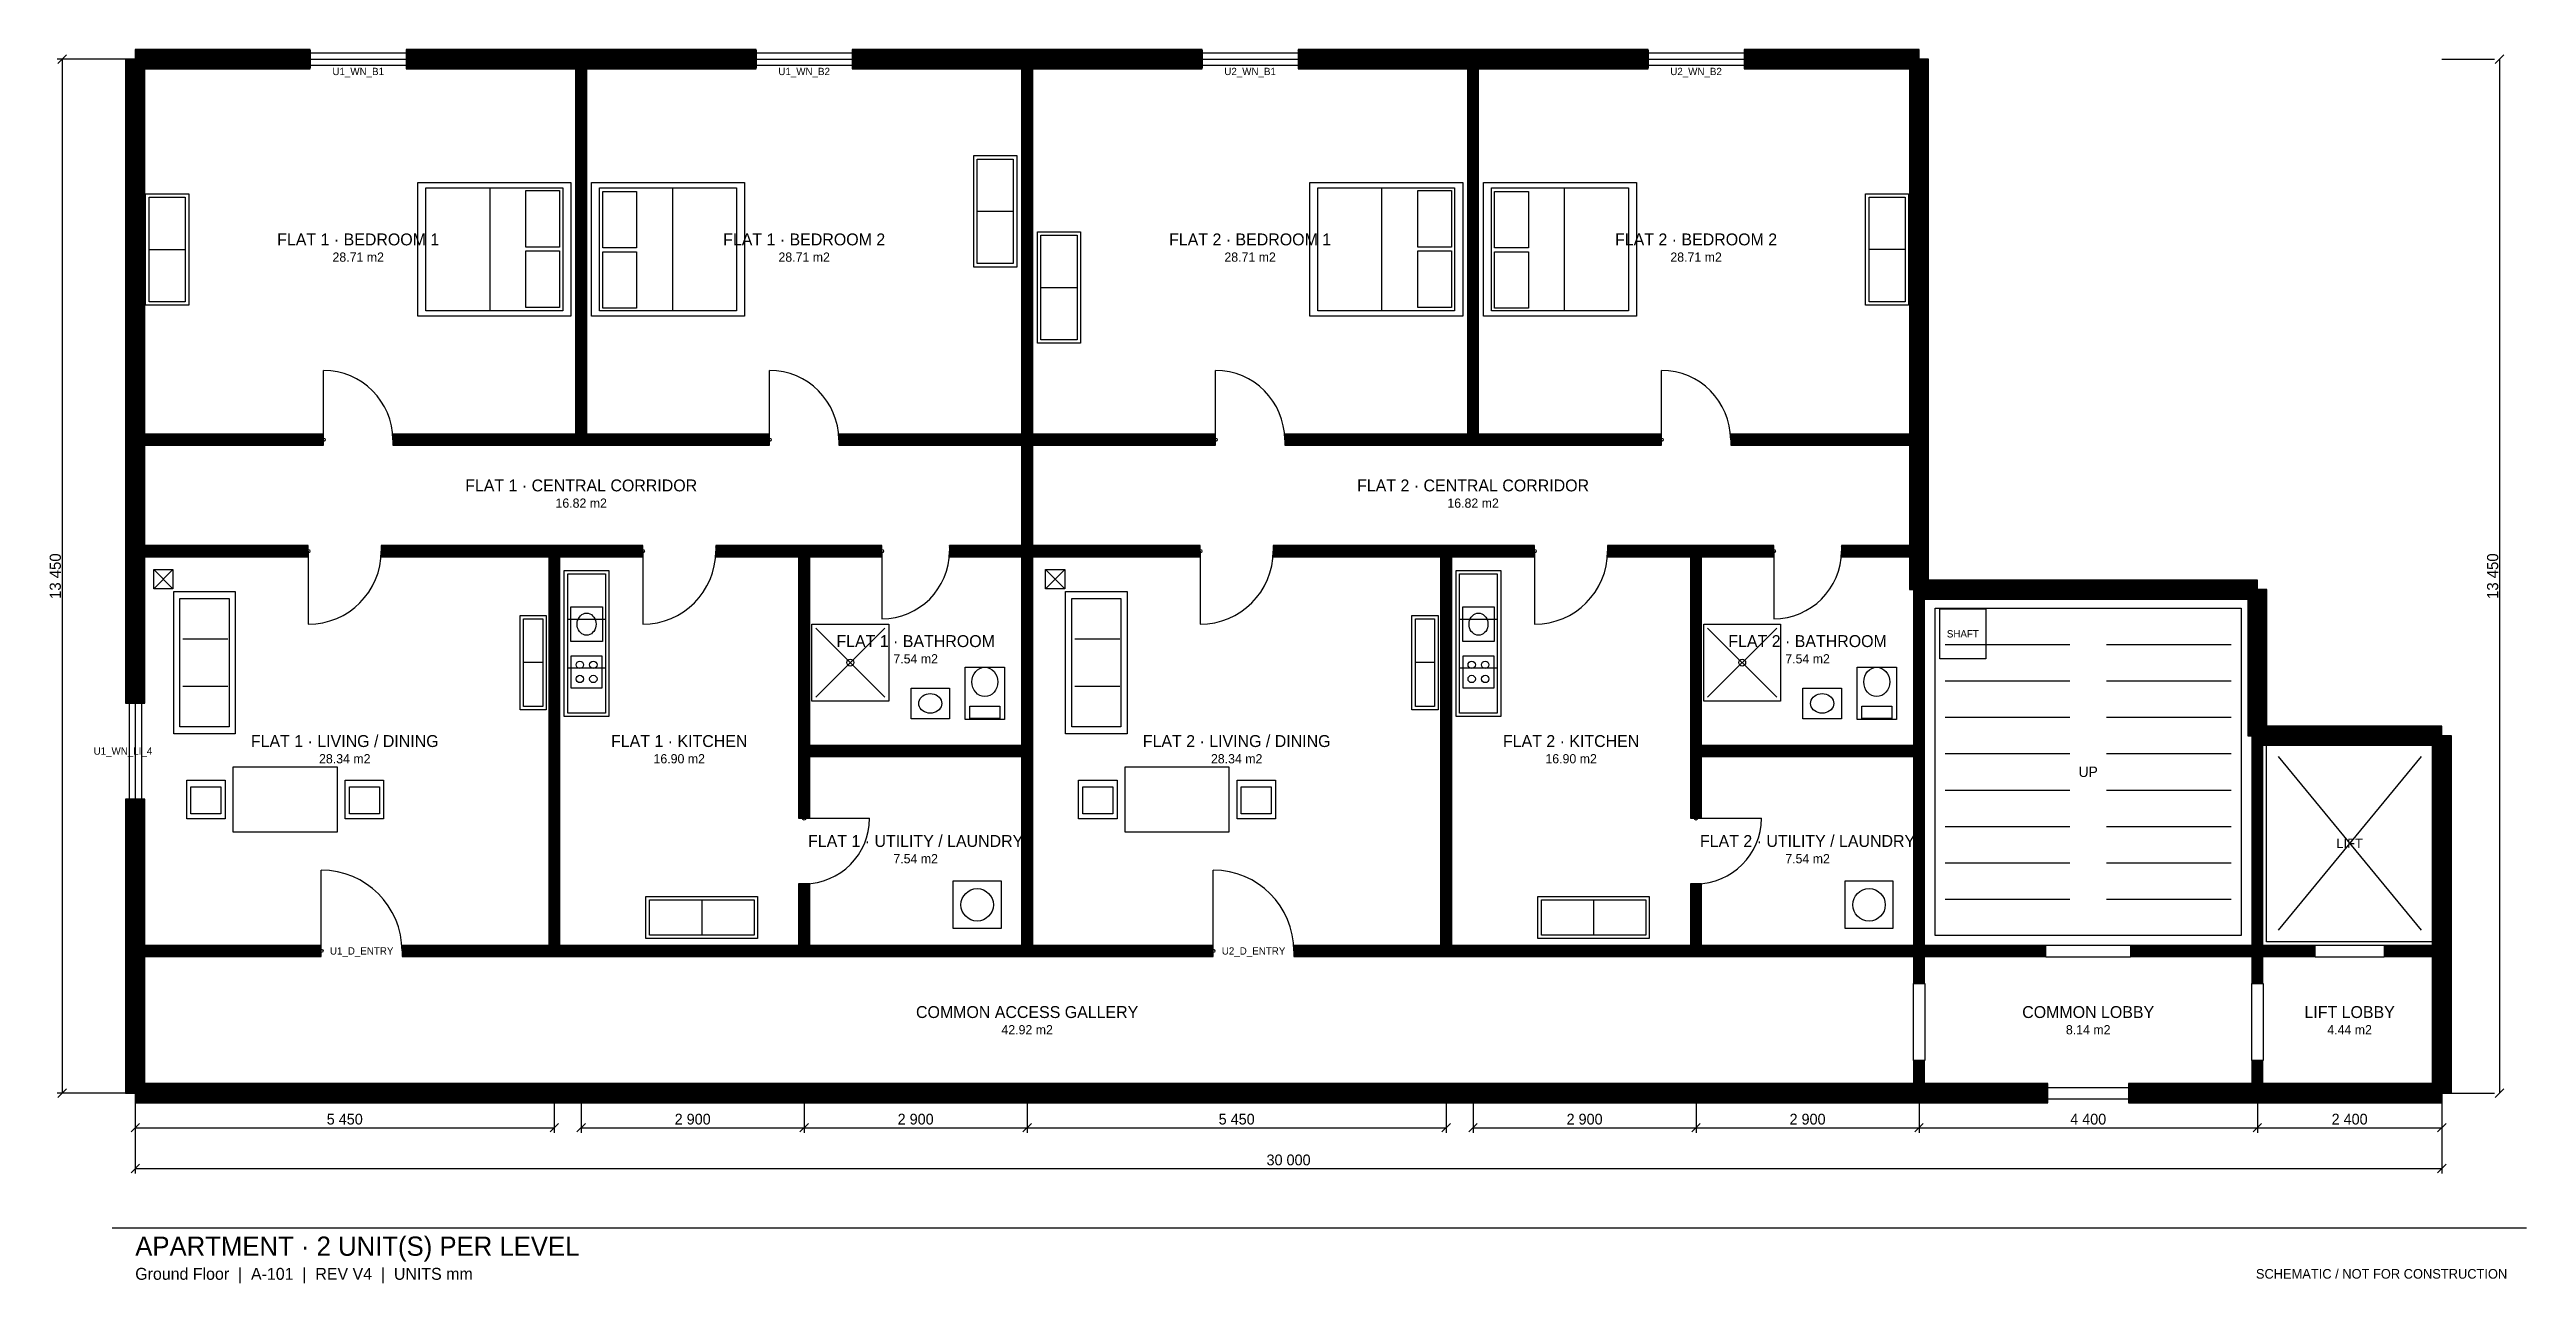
# Model space of a CAD drawing. Header units: millimetres. Extents: x -1115 to 31100, y -15925 to 125.
import ezdxf
from ezdxf.enums import TextEntityAlignment as Align

# ---------------------------------------------------------------- set-up
doc = ezdxf.new("R2010")
doc.units = ezdxf.units.MM
for name, color, linetype in [('A-CORE', 3, 'Continuous'), ('A-DIMS', 5, 'Continuous'), ('A-DOOR', 30, 'Continuous'), ('A-FURN', 4, 'Continuous'), ('A-SAN', 6, 'Continuous'), ('A-SHAFT', 6, 'Continuous'), ('A-SHEET', 8, 'Continuous'), ('A-STRUCT', 1, 'Continuous'), ('A-TEXT', 7, 'Continuous'), ('A-WALL-EXT', 7, 'Continuous'), ('A-WALL-HATCH', 9, 'Continuous'), ('A-WALL-INT', 8, 'Continuous'), ('A-WINDOW', 10, 'Continuous')]:
    doc.layers.add(name, color=color, linetype=linetype)

msp = doc.modelspace()

# ---------------------------------------------------------------- hatches: boundary and pattern name
at = {"layer": 'A-WALL-HATCH'}
h = msp.add_hatch(dxfattribs=at)
h.set_pattern_fill('ANSI31', scale=2)
h.paths.add_polyline_path([(-125, -4950), (125, -4950), (125, 0), (-125, 0)])
h = msp.add_hatch(dxfattribs=at)
h.set_pattern_fill('ANSI31', scale=2)
h.paths.add_polyline_path([(2275, -125), (2275, 125), (0, 125), (0, -125)])
h = msp.add_hatch(dxfattribs=at)
h.set_pattern_fill('ANSI31', scale=2)
h.paths.add_polyline_path([(5800, -125), (5800, 125), (3525, 125), (3525, -125)])
h = msp.add_hatch(dxfattribs=at)
h.set_pattern_fill('ANSI31', scale=3)
h.paths.add_polyline_path([(5728, -4950), (5872, -4950), (5872, 0), (5728, 0)])
h = msp.add_hatch(dxfattribs=at)
h.set_pattern_fill('ANSI31', scale=2)
h.paths.add_polyline_path([(8075, -125), (8075, 125), (5800, 125), (5800, -125)])
h = msp.add_hatch(dxfattribs=at)
h.set_pattern_fill('ANSI31', scale=2)
h.paths.add_polyline_path([(11600, -125), (11600, 125), (9325, 125), (9325, -125)])
h = msp.add_hatch(dxfattribs=at)
h.set_pattern_fill('ANSI31', scale=3)
h.paths.add_polyline_path([(11528, -4950), (11672, -4950), (11672, 0), (11528, 0)])
h = msp.add_hatch(dxfattribs=at)
h.set_pattern_fill('ANSI31', scale=2)
h.paths.add_polyline_path([(13875, -125), (13875, 125), (11600, 125), (11600, -125)])
h = msp.add_hatch(dxfattribs=at)
h.set_pattern_fill('ANSI31', scale=2)
h.paths.add_polyline_path([(17400, -125), (17400, 125), (15125, 125), (15125, -125)])
h = msp.add_hatch(dxfattribs=at)
h.set_pattern_fill('ANSI31', scale=3)
h.paths.add_polyline_path([(17328, -4950), (17472, -4950), (17472, 0), (17328, 0)])
h = msp.add_hatch(dxfattribs=at)
h.set_pattern_fill('ANSI31', scale=2)
h.paths.add_polyline_path([(19675, -125), (19675, 125), (17400, 125), (17400, -125)])
h = msp.add_hatch(dxfattribs=at)
h.set_pattern_fill('ANSI31', scale=2)
h.paths.add_polyline_path([(23200, -125), (23200, 125), (20925, 125), (20925, -125)])
h = msp.add_hatch(dxfattribs=at)
h.set_pattern_fill('ANSI31', scale=2)
h.paths.add_polyline_path([(23075, -4950), (23325, -4950), (23325, 0), (23075, 0)])
h = msp.add_hatch(dxfattribs=at)
h.set_pattern_fill('ANSI31', scale=2)
h.paths.add_polyline_path([(-125, -6400), (125, -6400), (125, -4950), (-125, -4950)])
h = msp.add_hatch(dxfattribs=at)
h.set_pattern_fill('ANSI31', scale=3)
h.paths.add_polyline_path([(2450, -5022), (2450, -4878), (0, -4878), (0, -5022)])
h = msp.add_hatch(dxfattribs=at)
h.set_pattern_fill('ANSI31', scale=3)
h.paths.add_polyline_path([(5800, -5022), (5800, -4878), (3350, -4878), (3350, -5022)])
h = msp.add_hatch(dxfattribs=at)
h.set_pattern_fill('ANSI31', scale=3)
h.paths.add_polyline_path([(8250, -5022), (8250, -4878), (5800, -4878), (5800, -5022)])
h = msp.add_hatch(dxfattribs=at)
h.set_pattern_fill('ANSI31', scale=3)
h.paths.add_polyline_path([(11600, -5022), (11600, -4878), (9150, -4878), (9150, -5022)])
h = msp.add_hatch(dxfattribs=at)
h.set_pattern_fill('ANSI31', scale=3)
h.paths.add_polyline_path([(11528, -6400), (11672, -6400), (11672, -4950), (11528, -4950)])
h = msp.add_hatch(dxfattribs=at)
h.set_pattern_fill('ANSI31', scale=3)
h.paths.add_polyline_path([(14050, -5022), (14050, -4878), (11600, -4878), (11600, -5022)])
h = msp.add_hatch(dxfattribs=at)
h.set_pattern_fill('ANSI31', scale=3)
h.paths.add_polyline_path([(17400, -5022), (17400, -4878), (14950, -4878), (14950, -5022)])
h = msp.add_hatch(dxfattribs=at)
h.set_pattern_fill('ANSI31', scale=3)
h.paths.add_polyline_path([(19850, -5022), (19850, -4878), (17400, -4878), (17400, -5022)])
h = msp.add_hatch(dxfattribs=at)
h.set_pattern_fill('ANSI31', scale=3)
h.paths.add_polyline_path([(23200, -5022), (23200, -4878), (20750, -4878), (20750, -5022)])
h = msp.add_hatch(dxfattribs=at)
h.set_pattern_fill('ANSI31', scale=2)
h.paths.add_polyline_path([(23075, -6400), (23325, -6400), (23325, -4950), (23075, -4950)])
h = msp.add_hatch(dxfattribs=at)
h.set_pattern_fill('ANSI31', scale=2)
h.paths.add_polyline_path([(-125, -8375), (125, -8375), (125, -6400), (-125, -6400)])
h = msp.add_hatch(dxfattribs=at)
h.set_pattern_fill('ANSI31', scale=3)
h.paths.add_polyline_path([(2250, -6472), (2250, -6328), (0, -6328), (0, -6472)])
h = msp.add_hatch(dxfattribs=at)
h.set_pattern_fill('ANSI31', scale=3)
h.paths.add_polyline_path([(5450, -6472), (5450, -6328), (3200, -6328), (3200, -6472)])
h = msp.add_hatch(dxfattribs=at)
h.set_pattern_fill('ANSI31', scale=3)
h.paths.add_polyline_path([(5378, -11600), (5522, -11600), (5522, -6400), (5378, -6400)])
h = msp.add_hatch(dxfattribs=at)
h.set_pattern_fill('ANSI31', scale=3)
h.paths.add_polyline_path([(6600, -6472), (6600, -6328), (5450, -6328), (5450, -6472)])
h = msp.add_hatch(dxfattribs=at)
h.set_pattern_fill('ANSI31', scale=3)
h.paths.add_polyline_path([(8700, -6472), (8700, -6328), (7550, -6328), (7550, -6472)])
h = msp.add_hatch(dxfattribs=at)
h.set_pattern_fill('ANSI31', scale=3)
h.paths.add_polyline_path([(8628, -9000), (8772, -9000), (8772, -6400), (8628, -6400)])
h = msp.add_hatch(dxfattribs=at)
h.set_pattern_fill('ANSI31', scale=3)
h.paths.add_polyline_path([(9710, -6472), (9710, -6328), (8700, -6328), (8700, -6472)])
h = msp.add_hatch(dxfattribs=at)
h.set_pattern_fill('ANSI31', scale=3)
h.paths.add_polyline_path([(11600, -6472), (11600, -6328), (10590, -6328), (10590, -6472)])
h = msp.add_hatch(dxfattribs=at)
h.set_pattern_fill('ANSI31', scale=3)
h.paths.add_polyline_path([(11528, -9000), (11672, -9000), (11672, -6400), (11528, -6400)])
h = msp.add_hatch(dxfattribs=at)
h.set_pattern_fill('ANSI31', scale=3)
h.paths.add_polyline_path([(13850, -6472), (13850, -6328), (11600, -6328), (11600, -6472)])
h = msp.add_hatch(dxfattribs=at)
h.set_pattern_fill('ANSI31', scale=3)
h.paths.add_polyline_path([(17050, -6472), (17050, -6328), (14800, -6328), (14800, -6472)])
h = msp.add_hatch(dxfattribs=at)
h.set_pattern_fill('ANSI31', scale=3)
h.paths.add_polyline_path([(16978, -11600), (17122, -11600), (17122, -6400), (16978, -6400)])
h = msp.add_hatch(dxfattribs=at)
h.set_pattern_fill('ANSI31', scale=3)
h.paths.add_polyline_path([(18200, -6472), (18200, -6328), (17050, -6328), (17050, -6472)])
h = msp.add_hatch(dxfattribs=at)
h.set_pattern_fill('ANSI31', scale=3)
h.paths.add_polyline_path([(20300, -6472), (20300, -6328), (19150, -6328), (19150, -6472)])
h = msp.add_hatch(dxfattribs=at)
h.set_pattern_fill('ANSI31', scale=3)
h.paths.add_polyline_path([(20228, -9000), (20372, -9000), (20372, -6400), (20228, -6400)])
h = msp.add_hatch(dxfattribs=at)
h.set_pattern_fill('ANSI31', scale=3)
h.paths.add_polyline_path([(21310, -6472), (21310, -6328), (20300, -6328), (20300, -6472)])
h = msp.add_hatch(dxfattribs=at)
h.set_pattern_fill('ANSI31', scale=3)
h.paths.add_polyline_path([(23200, -6472), (23200, -6328), (22190, -6328), (22190, -6472)])
h = msp.add_hatch(dxfattribs=at)
h.set_pattern_fill('ANSI31', scale=2)
h.paths.add_polyline_path([(23075, -6900), (23325, -6900), (23325, -6400), (23075, -6400)])
h = msp.add_hatch(dxfattribs=at)
h.set_pattern_fill('ANSI31', scale=3)
h.paths.add_polyline_path([(23128, -9000), (23272, -9000), (23272, -6900), (23128, -6900)])
h = msp.add_hatch(dxfattribs=at)
h.set_pattern_fill('ANSI31', scale=2)
h.paths.add_polyline_path([(27600, -7025), (27600, -6775), (23200, -6775), (23200, -7025)])
h = msp.add_hatch(dxfattribs=at)
h.set_pattern_fill('ANSI31', scale=2)
h.paths.add_polyline_path([(27475, -8800), (27725, -8800), (27725, -6900), (27475, -6900)])
h = msp.add_hatch(dxfattribs=at)
h.set_pattern_fill('ANSI31', scale=2)
h.paths.add_polyline_path([(30000, -8925), (30000, -8675), (27600, -8675), (27600, -8925)])
h = msp.add_hatch(dxfattribs=at)
h.set_pattern_fill('ANSI31', scale=3)
h.paths.add_polyline_path([(8628, -9875), (8772, -9875), (8772, -9000), (8628, -9000)])
h = msp.add_hatch(dxfattribs=at)
h.set_pattern_fill('ANSI31', scale=3)
h.paths.add_polyline_path([(11600, -9072), (11600, -8928), (8700, -8928), (8700, -9072)])
h = msp.add_hatch(dxfattribs=at)
h.set_pattern_fill('ANSI31', scale=3)
h.paths.add_polyline_path([(11528, -11600), (11672, -11600), (11672, -9000), (11528, -9000)])
h = msp.add_hatch(dxfattribs=at)
h.set_pattern_fill('ANSI31', scale=3)
h.paths.add_polyline_path([(20228, -9875), (20372, -9875), (20372, -9000), (20228, -9000)])
h = msp.add_hatch(dxfattribs=at)
h.set_pattern_fill('ANSI31', scale=3)
h.paths.add_polyline_path([(23200, -9072), (23200, -8928), (20300, -8928), (20300, -9072)])
h = msp.add_hatch(dxfattribs=at)
h.set_pattern_fill('ANSI31', scale=3)
h.paths.add_polyline_path([(23128, -11600), (23272, -11600), (23272, -9000), (23128, -9000)])
h = msp.add_hatch(dxfattribs=at)
h.set_pattern_fill('ANSI31', scale=3)
h.paths.add_polyline_path([(27528, -11600), (27672, -11600), (27672, -8800), (27528, -8800)])
h = msp.add_hatch(dxfattribs=at)
h.set_pattern_fill('ANSI31', scale=2)
h.paths.add_polyline_path([(29875, -11600), (30125, -11600), (30125, -8800), (29875, -8800)])
h = msp.add_hatch(dxfattribs=at)
h.set_pattern_fill('ANSI31', scale=2)
h.paths.add_polyline_path([(-125, -11600), (125, -11600), (125, -9625), (-125, -9625)])
h = msp.add_hatch(dxfattribs=at)
h.set_pattern_fill('ANSI31', scale=3)
h.paths.add_polyline_path([(8628, -11600), (8772, -11600), (8772, -10725), (8628, -10725)])
h = msp.add_hatch(dxfattribs=at)
h.set_pattern_fill('ANSI31', scale=3)
h.paths.add_polyline_path([(20228, -11600), (20372, -11600), (20372, -10725), (20228, -10725)])
h = msp.add_hatch(dxfattribs=at)
h.set_pattern_fill('ANSI31', scale=3)
h.paths.add_polyline_path([(2420, -11672), (2420, -11528), (0, -11528), (0, -11672)])
h = msp.add_hatch(dxfattribs=at)
h.set_pattern_fill('ANSI31', scale=3)
h.paths.add_polyline_path([(5450, -11672), (5450, -11528), (3470, -11528), (3470, -11672)])
h = msp.add_hatch(dxfattribs=at)
h.set_pattern_fill('ANSI31', scale=3)
h.paths.add_polyline_path([(8700, -11672), (8700, -11528), (5450, -11528), (5450, -11672)])
h = msp.add_hatch(dxfattribs=at)
h.set_pattern_fill('ANSI31', scale=3)
h.paths.add_polyline_path([(11600, -11672), (11600, -11528), (8700, -11528), (8700, -11672)])
h = msp.add_hatch(dxfattribs=at)
h.set_pattern_fill('ANSI31', scale=3)
h.paths.add_polyline_path([(14020, -11672), (14020, -11528), (11600, -11528), (11600, -11672)])
h = msp.add_hatch(dxfattribs=at)
h.set_pattern_fill('ANSI31', scale=3)
h.paths.add_polyline_path([(17050, -11672), (17050, -11528), (15070, -11528), (15070, -11672)])
h = msp.add_hatch(dxfattribs=at)
h.set_pattern_fill('ANSI31', scale=3)
h.paths.add_polyline_path([(20300, -11672), (20300, -11528), (17050, -11528), (17050, -11672)])
h = msp.add_hatch(dxfattribs=at)
h.set_pattern_fill('ANSI31', scale=3)
h.paths.add_polyline_path([(23200, -11672), (23200, -11528), (20300, -11528), (20300, -11672)])
h = msp.add_hatch(dxfattribs=at)
h.set_pattern_fill('ANSI31', scale=3)
h.paths.add_polyline_path([(24850, -11672), (24850, -11528), (23200, -11528), (23200, -11672)])
h = msp.add_hatch(dxfattribs=at)
h.set_pattern_fill('ANSI31', scale=3)
h.paths.add_polyline_path([(27600, -11672), (27600, -11528), (25950, -11528), (25950, -11672)])
h = msp.add_hatch(dxfattribs=at)
h.set_pattern_fill('ANSI31', scale=3)
h.paths.add_polyline_path([(28350, -11672), (28350, -11528), (27600, -11528), (27600, -11672)])
h = msp.add_hatch(dxfattribs=at)
h.set_pattern_fill('ANSI31', scale=3)
h.paths.add_polyline_path([(30000, -11672), (30000, -11528), (29250, -11528), (29250, -11672)])
h = msp.add_hatch(dxfattribs=at)
h.set_pattern_fill('ANSI31', scale=2)
h.paths.add_polyline_path([(-125, -13450), (125, -13450), (125, -11600), (-125, -11600)])
h = msp.add_hatch(dxfattribs=at)
h.set_pattern_fill('ANSI31', scale=3)
h.paths.add_polyline_path([(23128, -12025), (23272, -12025), (23272, -11600), (23128, -11600)])
h = msp.add_hatch(dxfattribs=at)
h.set_pattern_fill('ANSI31', scale=3)
h.paths.add_polyline_path([(27528, -12025), (27672, -12025), (27672, -11600), (27528, -11600)])
h = msp.add_hatch(dxfattribs=at)
h.set_pattern_fill('ANSI31', scale=2)
h.paths.add_polyline_path([(29875, -13450), (30125, -13450), (30125, -11600), (29875, -11600)])
h = msp.add_hatch(dxfattribs=at)
h.set_pattern_fill('ANSI31', scale=3)
h.paths.add_polyline_path([(23128, -13450), (23272, -13450), (23272, -13025), (23128, -13025)])
h = msp.add_hatch(dxfattribs=at)
h.set_pattern_fill('ANSI31', scale=3)
h.paths.add_polyline_path([(27528, -13450), (27672, -13450), (27672, -13025), (27528, -13025)])
h = msp.add_hatch(dxfattribs=at)
h.set_pattern_fill('ANSI31', scale=2)
h.paths.add_polyline_path([(23200, -13575), (23200, -13325), (0, -13325), (0, -13575)])
h = msp.add_hatch(dxfattribs=at)
h.set_pattern_fill('ANSI31', scale=2)
h.paths.add_polyline_path([(24875, -13575), (24875, -13325), (23200, -13325), (23200, -13575)])
h = msp.add_hatch(dxfattribs=at)
h.set_pattern_fill('ANSI31', scale=2)
h.paths.add_polyline_path([(27600, -13575), (27600, -13325), (25925, -13325), (25925, -13575)])
h = msp.add_hatch(dxfattribs=at)
h.set_pattern_fill('ANSI31', scale=2)
h.paths.add_polyline_path([(30000, -13575), (30000, -13325), (27600, -13325), (27600, -13575)])

# ---------------------------------------------------------------- linework, layer by layer
at = {"layer": 'A-CORE'}
for p, q in [((23540, -7613), (25161, -7613)), ((25639, -7613), (27260, -7613)), ((23540, -8087), (25161, -8087)), ((25639, -8087), (27260, -8087)), ((23540, -8560), (25161, -8560)), ((25639, -8560), (27260, -8560)), ((23540, -9033), (25161, -9033)), ((25639, -9033), (27260, -9033)), ((27870, -9070), (29730, -11330)), ((29730, -9070), (27870, -11330)), ((23540, -9507), (25161, -9507)), ((25639, -9507), (27260, -9507)), ((23540, -9980), (25161, -9980)), ((25639, -9980), (27260, -9980)), ((23540, -10453), (25161, -10453)), ((25639, -10453), (27260, -10453)), ((23540, -10927), (25161, -10927)), ((25639, -10927), (27260, -10927))]:
    msp.add_line(p, q, dxfattribs=at)
for points in [[(23410, -7140), (27390, -7140), (27390, -11400), (23410, -11400)], [(27720, -8920), (29880, -8920), (29880, -11480), (27720, -11480)]]:
    msp.add_lwpolyline(points, close=True, dxfattribs=at)
at = {"layer": 'A-DIMS'}
for p, q in [((0, 0), (-1015, 0)), ((-1005, -55), (-895, 55)), ((-950, 0), (-950, -13450)), ((30000, 0), (30685, 0)), ((30695, -55), (30805, 55)), ((30750, 0), (30750, -13450)), ((0, -13450), (-1015, -13450)), ((-1005, -13505), (-895, -13395)), ((0, -13450), (0, -13965)), ((0, -13450), (0, -14495)), ((5450, -13450), (5450, -13965)), ((5800, -13450), (5800, -13965)), ((8700, -13450), (8700, -13965)), ((8700, -13450), (8700, -13965)), ((11600, -13450), (11600, -13965)), ((11600, -13450), (11600, -13965)), ((17050, -13450), (17050, -13965)), ((17400, -13450), (17400, -13965)), ((20300, -13450), (20300, -13965)), ((20300, -13450), (20300, -13965)), ((23200, -13450), (23200, -13965)), ((23200, -13450), (23200, -13965)), ((27600, -13450), (27600, -13965)), ((27600, -13450), (27600, -13965)), ((30000, -13450), (30000, -13965)), ((30000, -13450), (30000, -14495)), ((30000, -13450), (30685, -13450)), ((30695, -13505), (30805, -13395)), ((-55, -13955), (55, -13845)), ((5395, -13955), (5505, -13845)), ((5745, -13955), (5855, -13845)), ((8645, -13955), (8755, -13845)), ((8645, -13955), (8755, -13845)), ((11545, -13955), (11655, -13845)), ((11545, -13955), (11655, -13845)), ((16995, -13955), (17105, -13845)), ((17345, -13955), (17455, -13845)), ((20245, -13955), (20355, -13845)), ((20245, -13955), (20355, -13845)), ((23145, -13955), (23255, -13845)), ((23145, -13955), (23255, -13845)), ((27545, -13955), (27655, -13845)), ((27545, -13955), (27655, -13845)), ((29945, -13955), (30055, -13845)), ((0, -13900), (5450, -13900)), ((5800, -13900), (8700, -13900)), ((8700, -13900), (11600, -13900)), ((11600, -13900), (17050, -13900)), ((17400, -13900), (20300, -13900)), ((20300, -13900), (23200, -13900)), ((23200, -13900), (27600, -13900)), ((27600, -13900), (30000, -13900)), ((-55, -14485), (55, -14375)), ((0, -14430), (30000, -14430)), ((29945, -14485), (30055, -14375))]:
    msp.add_line(p, q, dxfattribs=at)
at = {"layer": 'A-DOOR'}
for p, q in [((2450, -4950), (2450, -4050)), ((8250, -4950), (8250, -4050)), ((14050, -4950), (14050, -4050)), ((19850, -4950), (19850, -4050)), ((2250, -6400), (2250, -7350)), ((6600, -6400), (6600, -7350)), ((9710, -6400), (9710, -7280)), ((13850, -6400), (13850, -7350)), ((18200, -6400), (18200, -7350)), ((21310, -6400), (21310, -7280)), ((8700, -9875), (9550, -9875)), ((20300, -9875), (21150, -9875)), ((2420, -11600), (2420, -10550)), ((14020, -11600), (14020, -10550)), ((24850, -11525), (25950, -11525)), ((28350, -11525), (29250, -11525)), ((24850, -11675), (25950, -11675)), ((28350, -11675), (29250, -11675)), ((23125, -12025), (23125, -13025)), ((23275, -12025), (23275, -13025)), ((27525, -12025), (27525, -13025)), ((27675, -12025), (27675, -13025)), ((24875, -13375), (25925, -13375)), ((24875, -13525), (25925, -13525))]:
    msp.add_line(p, q, dxfattribs=at)
for centre in [(2450, -4950), (8250, -4950), (14050, -4950), (19850, -4950), (2250, -6400), (6600, -6400), (9710, -6400), (13850, -6400), (18200, -6400), (21310, -6400), (8700, -9875), (20300, -9875), (2420, -11600), (14020, -11600)]:
    msp.add_circle(centre, 22, dxfattribs=at)
for centre, radius, start, end in [((2450, -4950), 900, 0, 90), ((8250, -4950), 900, 0, 90), ((14050, -4950), 900, 0, 90), ((19850, -4950), 900, 0, 90), ((2250, -6400), 950, 270, 0), ((6600, -6400), 950, 270, 0), ((9710, -6400), 880, 270, 0), ((13850, -6400), 950, 270, 0), ((18200, -6400), 950, 270, 0), ((21310, -6400), 880, 270, 0), ((8700, -9875), 850, 270, 0), ((20300, -9875), 850, 270, 0), ((2420, -11600), 1050, 0, 90), ((14020, -11600), 1050, 0, 90)]:
    msp.add_arc(centre, radius, start, end, dxfattribs=at)
at = {"layer": 'A-FURN'}
for p, q in [((4610, -1685), (4610, -3265)), ((6990, -3265), (6990, -1685)), ((16210, -1685), (16210, -3265)), ((18590, -3265), (18590, -1685)), ((11425, -1980), (10945, -1980)), ((175, -2475), (655, -2475)), ((23025, -2475), (22545, -2475)), ((11775, -2970), (12255, -2970)), ((5620, -7283), (6120, -7283)), ((17220, -7283), (17720, -7283)), ((620, -7542), (1205, -7542)), ((12220, -7542), (12805, -7542)), ((5305, -7850), (5045, -7850)), ((5620, -7917), (6120, -7917)), ((16905, -7850), (16645, -7850)), ((17220, -7917), (17720, -7917)), ((620, -8158), (1205, -8158)), ((12220, -8158), (12805, -8158)), ((7368, -10930), (7368, -11400)), ((18968, -10930), (18968, -11400))]:
    msp.add_line(p, q, dxfattribs=at)
for points in [[(11465, -1255), (11465, -2705), (10905, -2705), (10905, -1255)], [(5665, -1605), (5665, -3345), (3675, -3345), (3675, -1605)], [(5935, -3345), (5935, -1605), (7925, -1605), (7925, -3345)], [(11420, -1300), (11420, -2660), (10950, -2660), (10950, -1300)], [(17265, -1605), (17265, -3345), (15275, -3345), (15275, -1605)], [(17535, -3345), (17535, -1605), (19525, -1605), (19525, -3345)], [(135, -3200), (135, -1750), (695, -1750), (695, -3200)], [(180, -3155), (180, -1795), (650, -1795), (650, -3155)], [(5560, -1675), (5560, -3275), (3780, -3275), (3780, -1675)], [(5520, -1710), (5520, -2445), (5080, -2445), (5080, -1710)], [(6040, -3275), (6040, -1675), (7820, -1675), (7820, -3275)], [(6080, -2455), (6080, -1720), (6520, -1720), (6520, -2455)], [(17160, -1675), (17160, -3275), (15380, -3275), (15380, -1675)], [(17120, -1710), (17120, -2445), (16680, -2445), (16680, -1710)], [(17640, -3275), (17640, -1675), (19420, -1675), (19420, -3275)], [(17680, -2455), (17680, -1720), (18120, -1720), (18120, -2455)], [(23065, -1750), (23065, -3200), (22505, -3200), (22505, -1750)], [(23020, -1795), (23020, -3155), (22550, -3155), (22550, -1795)], [(11735, -3695), (11735, -2245), (12295, -2245), (12295, -3695)], [(5520, -2495), (5520, -3230), (5080, -3230), (5080, -2495)], [(6080, -3240), (6080, -2505), (6520, -2505), (6520, -3240)], [(11780, -3650), (11780, -2290), (12250, -2290), (12250, -3650)], [(17120, -2495), (17120, -3230), (16680, -3230), (16680, -2495)], [(17680, -3240), (17680, -2505), (18120, -2505), (18120, -3240)], [(5580, -6650), (6160, -6650), (6160, -8550), (5580, -8550)], [(5625, -6695), (6115, -6695), (6115, -8505), (5625, -8505)], [(17180, -6650), (17760, -6650), (17760, -8550), (17180, -8550)], [(17225, -6695), (17715, -6695), (17715, -8505), (17225, -8505)], [(500, -8775), (500, -6925), (1300, -6925), (1300, -8775)], [(580, -8685), (580, -7015), (1220, -7015), (1220, -8685)], [(12100, -8775), (12100, -6925), (12900, -6925), (12900, -8775)], [(12180, -8685), (12180, -7015), (12820, -7015), (12820, -8685)], [(5345, -7235), (5345, -8465), (5005, -8465), (5005, -7235)], [(5300, -7280), (5300, -8420), (5050, -8420), (5050, -7280)], [(16945, -7235), (16945, -8465), (16605, -8465), (16605, -7235)], [(16900, -7280), (16900, -8420), (16650, -8420), (16650, -7280)], [(5670, -7760), (6070, -7760), (6070, -8180), (5670, -8180)], [(17270, -7760), (17670, -7760), (17670, -8180), (17270, -8180)], [(1275, -9205), (2625, -9205), (2625, -10055), (1275, -10055)], [(12875, -9205), (14225, -9205), (14225, -10055), (12875, -10055)], [(670, -9380), (1170, -9380), (1170, -9880), (670, -9880)], [(725, -9465), (1115, -9465), (1115, -9815), (725, -9815)], [(2730, -9380), (3230, -9380), (3230, -9880), (2730, -9880)], [(2785, -9465), (3175, -9465), (3175, -9815), (2785, -9815)], [(12270, -9380), (12770, -9380), (12770, -9880), (12270, -9880)], [(12325, -9465), (12715, -9465), (12715, -9815), (12325, -9815)], [(14330, -9380), (14830, -9380), (14830, -9880), (14330, -9880)], [(14385, -9465), (14775, -9465), (14775, -9815), (14385, -9815)], [(6642, -10890), (8092, -10890), (8092, -11440), (6642, -11440)], [(6688, -10935), (8048, -10935), (8048, -11395), (6688, -11395)], [(10640, -10690), (11260, -10690), (11260, -11310), (10640, -11310)], [(18242, -10890), (19692, -10890), (19692, -11440), (18242, -11440)], [(18288, -10935), (19648, -10935), (19648, -11395), (18288, -11395)], [(22240, -10690), (22860, -10690), (22860, -11310), (22240, -11310)]]:
    msp.add_lwpolyline(points, close=True, dxfattribs=at)
for centre, radius in [((5782, -7878), 48), ((5782, -8062), 48), ((5958, -7878), 48), ((5958, -8062), 48), ((17382, -7878), 48), ((17382, -8062), 48), ((17558, -7878), 48), ((17558, -8062), 48), ((10950, -11000), 211), ((22550, -11000), 211)]:
    msp.add_circle(centre, radius, dxfattribs=at)
at = {"layer": 'A-SAN'}
for p, q in [((8850, -7400), (9750, -8300)), ((9750, -7400), (8850, -8300)), ((20450, -7400), (21350, -8300)), ((21350, -7400), (20450, -8300))]:
    msp.add_line(p, q, dxfattribs=at)
for points in [[(5665, -7125), (6075, -7125), (6075, -7575), (5665, -7575)], [(5993, -7350), (5991, -7375), (5986, -7399), (5977, -7422), (5964, -7443), (5949, -7460), (5932, -7475), (5912, -7485), (5891, -7492), (5870, -7494), (5849, -7492), (5828, -7485), (5808, -7475), (5791, -7460), (5776, -7443), (5763, -7422), (5754, -7399), (5749, -7375), (5747, -7350), (5749, -7325), (5754, -7301), (5763, -7278), (5776, -7257), (5791, -7240), (5808, -7225), (5828, -7215), (5849, -7208), (5870, -7206), (5891, -7208), (5912, -7215), (5932, -7225), (5949, -7240), (5964, -7257), (5977, -7278), (5986, -7301), (5991, -7325)], [(8800, -7350), (9800, -7350), (9800, -8350), (8800, -8350)], [(17265, -7125), (17675, -7125), (17675, -7575), (17265, -7575)], [(17593, -7350), (17591, -7375), (17586, -7399), (17577, -7422), (17564, -7443), (17549, -7460), (17532, -7475), (17512, -7485), (17491, -7492), (17470, -7494), (17449, -7492), (17428, -7485), (17408, -7475), (17391, -7460), (17376, -7443), (17363, -7422), (17354, -7399), (17349, -7375), (17347, -7350), (17349, -7325), (17354, -7301), (17363, -7278), (17376, -7257), (17391, -7240), (17408, -7225), (17428, -7215), (17449, -7208), (17470, -7206), (17491, -7208), (17512, -7215), (17532, -7225), (17549, -7240), (17564, -7257), (17577, -7278), (17586, -7301), (17591, -7325)], [(20400, -7350), (21400, -7350), (21400, -8350), (20400, -8350)], [(11305, -8590), (10795, -8590), (10795, -7910), (11305, -7910)], [(10882, -8100), (10885, -8063), (10895, -8028), (10910, -7995), (10931, -7966), (10956, -7942), (10986, -7924), (11017, -7914), (11050, -7910), (11083, -7914), (11114, -7924), (11144, -7942), (11169, -7966), (11190, -7995), (11205, -8028), (11215, -8063), (11218, -8100), (11215, -8138), (11205, -8173), (11190, -8206), (11169, -8235), (11144, -8259), (11114, -8276), (11083, -8287), (11050, -8291), (11017, -8287), (10986, -8276), (10956, -8259), (10931, -8235), (10910, -8206), (10895, -8173), (10885, -8138)], [(22905, -8590), (22395, -8590), (22395, -7910), (22905, -7910)], [(22482, -8100), (22485, -8063), (22495, -8028), (22510, -7995), (22531, -7966), (22556, -7942), (22586, -7924), (22617, -7914), (22650, -7910), (22683, -7914), (22714, -7924), (22744, -7942), (22769, -7966), (22790, -7995), (22805, -8028), (22815, -8063), (22818, -8100), (22815, -8138), (22805, -8173), (22790, -8206), (22769, -8235), (22744, -8259), (22714, -8276), (22683, -8287), (22650, -8291), (22617, -8287), (22586, -8276), (22556, -8259), (22531, -8235), (22510, -8206), (22495, -8173), (22485, -8138)], [(10090, -8180), (10590, -8180), (10590, -8580), (10090, -8580)], [(10490, -8380), (10488, -8402), (10481, -8424), (10470, -8444), (10455, -8462), (10436, -8478), (10415, -8491), (10391, -8500), (10366, -8506), (10340, -8508), (10314, -8506), (10289, -8500), (10265, -8491), (10244, -8478), (10225, -8462), (10210, -8444), (10199, -8424), (10192, -8402), (10190, -8380), (10192, -8358), (10199, -8336), (10210, -8316), (10225, -8298), (10244, -8282), (10265, -8269), (10289, -8260), (10314, -8254), (10340, -8252), (10366, -8254), (10391, -8260), (10415, -8269), (10436, -8282), (10455, -8298), (10470, -8316), (10481, -8336), (10488, -8358)], [(21690, -8180), (22190, -8180), (22190, -8580), (21690, -8580)], [(22090, -8380), (22088, -8402), (22081, -8424), (22070, -8444), (22055, -8462), (22036, -8478), (22015, -8491), (21991, -8500), (21966, -8506), (21940, -8508), (21914, -8506), (21889, -8500), (21865, -8491), (21844, -8478), (21825, -8462), (21810, -8444), (21799, -8424), (21792, -8402), (21790, -8380), (21792, -8358), (21799, -8336), (21810, -8316), (21825, -8298), (21844, -8282), (21865, -8269), (21889, -8260), (21914, -8254), (21940, -8252), (21966, -8254), (21991, -8260), (22015, -8269), (22036, -8282), (22055, -8298), (22070, -8316), (22081, -8336), (22088, -8358)], [(11245, -8575), (10855, -8575), (10855, -8415), (11245, -8415)], [(22845, -8575), (22455, -8575), (22455, -8415), (22845, -8415)]]:
    msp.add_lwpolyline(points, close=True, dxfattribs=at)
for centre in [(9300, -7850), (20900, -7850)]:
    msp.add_circle(centre, 45, dxfattribs=at)
at = {"layer": 'A-SHAFT'}
msp.add_lwpolyline([(23470, -7150), (24070, -7150), (24070, -7800), (23470, -7800)], close=True, dxfattribs=at)
at = {"layer": 'A-SHEET'}
msp.add_line((-300, -15200), (31100, -15200), dxfattribs=at)
at = {"layer": 'A-STRUCT'}
for p, q in [((240, -6640), (490, -6890)), ((490, -6640), (240, -6890)), ((11840, -6640), (12090, -6890)), ((12090, -6640), (11840, -6890))]:
    msp.add_line(p, q, dxfattribs=at)
for points in [[(240, -6640), (490, -6640), (490, -6890), (240, -6890)], [(11840, -6640), (12090, -6640), (12090, -6890), (11840, -6890)]]:
    msp.add_lwpolyline(points, close=True, dxfattribs=at)
at = {"layer": 'A-WALL-EXT'}
for points in [[(-125, -4950), (125, -4950), (125, 0), (-125, 0)], [(2275, -125), (2275, 125), (0, 125), (0, -125)], [(5800, -125), (5800, 125), (3525, 125), (3525, -125)], [(8075, -125), (8075, 125), (5800, 125), (5800, -125)], [(11600, -125), (11600, 125), (9325, 125), (9325, -125)], [(13875, -125), (13875, 125), (11600, 125), (11600, -125)], [(17400, -125), (17400, 125), (15125, 125), (15125, -125)], [(19675, -125), (19675, 125), (17400, 125), (17400, -125)], [(23200, -125), (23200, 125), (20925, 125), (20925, -125)], [(23075, -4950), (23325, -4950), (23325, 0), (23075, 0)], [(-125, -6400), (125, -6400), (125, -4950), (-125, -4950)], [(23075, -6400), (23325, -6400), (23325, -4950), (23075, -4950)], [(-125, -8375), (125, -8375), (125, -6400), (-125, -6400)], [(23075, -6900), (23325, -6900), (23325, -6400), (23075, -6400)], [(27600, -7025), (27600, -6775), (23200, -6775), (23200, -7025)], [(27475, -8800), (27725, -8800), (27725, -6900), (27475, -6900)], [(30000, -8925), (30000, -8675), (27600, -8675), (27600, -8925)], [(29875, -11600), (30125, -11600), (30125, -8800), (29875, -8800)], [(-125, -11600), (125, -11600), (125, -9625), (-125, -9625)], [(-125, -13450), (125, -13450), (125, -11600), (-125, -11600)], [(29875, -13450), (30125, -13450), (30125, -11600), (29875, -11600)], [(23200, -13575), (23200, -13325), (0, -13325), (0, -13575)], [(24875, -13575), (24875, -13325), (23200, -13325), (23200, -13575)], [(27600, -13575), (27600, -13325), (25925, -13325), (25925, -13575)], [(30000, -13575), (30000, -13325), (27600, -13325), (27600, -13575)]]:
    msp.add_lwpolyline(points, close=True, dxfattribs=at)
at = {"layer": 'A-WALL-INT'}
for points in [[(5728, -4950), (5872, -4950), (5872, 0), (5728, 0)], [(11528, -4950), (11672, -4950), (11672, 0), (11528, 0)], [(17328, -4950), (17472, -4950), (17472, 0), (17328, 0)], [(2450, -5022), (2450, -4878), (0, -4878), (0, -5022)], [(5800, -5022), (5800, -4878), (3350, -4878), (3350, -5022)], [(8250, -5022), (8250, -4878), (5800, -4878), (5800, -5022)], [(11600, -5022), (11600, -4878), (9150, -4878), (9150, -5022)], [(11528, -6400), (11672, -6400), (11672, -4950), (11528, -4950)], [(14050, -5022), (14050, -4878), (11600, -4878), (11600, -5022)], [(17400, -5022), (17400, -4878), (14950, -4878), (14950, -5022)], [(19850, -5022), (19850, -4878), (17400, -4878), (17400, -5022)], [(23200, -5022), (23200, -4878), (20750, -4878), (20750, -5022)], [(2250, -6472), (2250, -6328), (0, -6328), (0, -6472)], [(5450, -6472), (5450, -6328), (3200, -6328), (3200, -6472)], [(5378, -11600), (5522, -11600), (5522, -6400), (5378, -6400)], [(6600, -6472), (6600, -6328), (5450, -6328), (5450, -6472)], [(8700, -6472), (8700, -6328), (7550, -6328), (7550, -6472)], [(8628, -9000), (8772, -9000), (8772, -6400), (8628, -6400)], [(9710, -6472), (9710, -6328), (8700, -6328), (8700, -6472)], [(11600, -6472), (11600, -6328), (10590, -6328), (10590, -6472)], [(11528, -9000), (11672, -9000), (11672, -6400), (11528, -6400)], [(13850, -6472), (13850, -6328), (11600, -6328), (11600, -6472)], [(17050, -6472), (17050, -6328), (14800, -6328), (14800, -6472)], [(16978, -11600), (17122, -11600), (17122, -6400), (16978, -6400)], [(18200, -6472), (18200, -6328), (17050, -6328), (17050, -6472)], [(20300, -6472), (20300, -6328), (19150, -6328), (19150, -6472)], [(20228, -9000), (20372, -9000), (20372, -6400), (20228, -6400)], [(21310, -6472), (21310, -6328), (20300, -6328), (20300, -6472)], [(23200, -6472), (23200, -6328), (22190, -6328), (22190, -6472)], [(23128, -9000), (23272, -9000), (23272, -6900), (23128, -6900)], [(8628, -9875), (8772, -9875), (8772, -9000), (8628, -9000)], [(11600, -9072), (11600, -8928), (8700, -8928), (8700, -9072)], [(11528, -11600), (11672, -11600), (11672, -9000), (11528, -9000)], [(20228, -9875), (20372, -9875), (20372, -9000), (20228, -9000)], [(23200, -9072), (23200, -8928), (20300, -8928), (20300, -9072)], [(23128, -11600), (23272, -11600), (23272, -9000), (23128, -9000)], [(27528, -11600), (27672, -11600), (27672, -8800), (27528, -8800)], [(8628, -11600), (8772, -11600), (8772, -10725), (8628, -10725)], [(20228, -11600), (20372, -11600), (20372, -10725), (20228, -10725)], [(2420, -11672), (2420, -11528), (0, -11528), (0, -11672)], [(5450, -11672), (5450, -11528), (3470, -11528), (3470, -11672)], [(8700, -11672), (8700, -11528), (5450, -11528), (5450, -11672)], [(11600, -11672), (11600, -11528), (8700, -11528), (8700, -11672)], [(14020, -11672), (14020, -11528), (11600, -11528), (11600, -11672)], [(17050, -11672), (17050, -11528), (15070, -11528), (15070, -11672)], [(20300, -11672), (20300, -11528), (17050, -11528), (17050, -11672)], [(23200, -11672), (23200, -11528), (20300, -11528), (20300, -11672)], [(24850, -11672), (24850, -11528), (23200, -11528), (23200, -11672)], [(27600, -11672), (27600, -11528), (25950, -11528), (25950, -11672)], [(28350, -11672), (28350, -11528), (27600, -11528), (27600, -11672)], [(30000, -11672), (30000, -11528), (29250, -11528), (29250, -11672)], [(23128, -12025), (23272, -12025), (23272, -11600), (23128, -11600)], [(27528, -12025), (27672, -12025), (27672, -11600), (27528, -11600)], [(23128, -13450), (23272, -13450), (23272, -13025), (23128, -13025)], [(27528, -13450), (27672, -13450), (27672, -13025), (27528, -13025)]]:
    msp.add_lwpolyline(points, close=True, dxfattribs=at)
at = {"layer": 'A-WINDOW'}
for p, q in [((2275, 115), (2275, -115)), ((2275, 80), (3525, 80)), ((2275, 0), (3525, 0)), ((3525, 115), (3525, -115)), ((8075, 115), (8075, -115)), ((8075, 80), (9325, 80)), ((8075, 0), (9325, 0)), ((9325, 115), (9325, -115)), ((13875, 115), (13875, -115)), ((13875, 80), (15125, 80)), ((13875, 0), (15125, 0)), ((15125, 115), (15125, -115)), ((19675, 115), (19675, -115)), ((19675, 80), (20925, 80)), ((19675, 0), (20925, 0)), ((20925, 115), (20925, -115)), ((2275, -80), (3525, -80)), ((8075, -80), (9325, -80)), ((13875, -80), (15125, -80)), ((19675, -80), (20925, -80)), ((115, -8375), (-115, -8375)), ((-80, -8375), (-80, -9625)), ((0, -8375), (0, -9625)), ((80, -8375), (80, -9625)), ((115, -9625), (-115, -9625))]:
    msp.add_line(p, q, dxfattribs=at)

# ---------------------------------------------------------------- texts
at = {"layer": 'A-CORE'}
for s, height, p in [('UP', 135, (25400, -9270)), ('LIFT', 125, (28800, -10200))]:
    msp.add_text(s, height=height, dxfattribs=at).set_placement(p, align=Align.MIDDLE_CENTER)
at = {"layer": 'A-DIMS'}
for p in [(-1040, -6725), (30660, -6725)]:
    msp.add_text('13 450', height=145, rotation=90, dxfattribs=at).set_placement(p, align=Align.MIDDLE_CENTER)
for s, p in [('5 450', (2725, -13788)), ('2 900', (7250, -13788)), ('2 900', (10150, -13788)), ('5 450', (14325, -13788)), ('2 900', (18850, -13788)), ('2 900', (21750, -13788)), ('4 400', (25400, -13788)), ('2 400', (28800, -13788)), ('30 000', (15000, -14318))]:
    msp.add_text(s, height=140, dxfattribs=at).set_placement(p, align=Align.MIDDLE_CENTER)
at = {"layer": 'A-DOOR'}
for s, p in [('U1_D_ENTRY', (2945, -11600)), ('U2_D_ENTRY', (14545, -11600))]:
    msp.add_text(s, height=95, dxfattribs=at).set_placement(p, align=Align.MIDDLE_CENTER)
at = {"layer": 'A-SHAFT'}
msp.add_text('SHAFT', height=95, dxfattribs=at).set_placement((23770, -7475), align=Align.MIDDLE_CENTER)
at = {"layer": 'A-TEXT'}
for s, height, p in [('FLAT 1 · BEDROOM 1', 155, (2900, -2345)), ('28.71 m2', 120, (2900, -2575)), ('FLAT 1 · BEDROOM 2', 155, (8700, -2345)), ('28.71 m2', 120, (8700, -2575)), ('FLAT 2 · BEDROOM 1', 155, (14500, -2345)), ('28.71 m2', 120, (14500, -2575)), ('FLAT 2 · BEDROOM 2', 155, (20300, -2345)), ('28.71 m2', 120, (20300, -2575)), ('FLAT 1 · CENTRAL CORRIDOR', 155, (5800, -5545)), ('FLAT 2 · CENTRAL CORRIDOR', 155, (17400, -5545)), ('16.82 m2', 120, (5800, -5775)), ('16.82 m2', 120, (17400, -5775)), ('FLAT 1 · BATHROOM', 155, (10150, -7570)), ('FLAT 2 · BATHROOM', 155, (21750, -7570)), ('7.54 m2', 120, (10150, -7800)), ('7.54 m2', 120, (21750, -7800)), ('FLAT 1 · LIVING / DINING', 155, (2725, -8870)), ('FLAT 1 · KITCHEN', 155, (7075, -8870)), ('FLAT 2 · LIVING / DINING', 155, (14325, -8870)), ('FLAT 2 · KITCHEN', 155, (18675, -8870)), ('28.34 m2', 120, (2725, -9100)), ('16.90 m2', 120, (7075, -9100)), ('28.34 m2', 120, (14325, -9100)), ('16.90 m2', 120, (18675, -9100)), ('FLAT 1 · UTILITY / LAUNDRY', 155, (10150, -10170)), ('FLAT 2 · UTILITY / LAUNDRY', 155, (21750, -10170)), ('7.54 m2', 120, (10150, -10400)), ('7.54 m2', 120, (21750, -10400)), ('COMMON ACCESS GALLERY', 155, (11600, -12395)), ('42.92 m2', 120, (11600, -12625)), ('COMMON LOBBY', 155, (25400, -12395)), ('8.14 m2', 120, (25400, -12625)), ('LIFT LOBBY', 155, (28800, -12395)), ('4.44 m2', 120, (28800, -12625))]:
    msp.add_text(s, height=height, dxfattribs=at).set_placement(p, align=Align.MIDDLE_CENTER)
for s, height, p in [('APARTMENT · 2 UNIT(S) PER LEVEL', 250, (0, -15440)), ('Ground Floor  |  A-101  |  REV V4  |  UNITS mm', 155, (0, -15800))]:
    msp.add_text(s, height=height, dxfattribs=at).set_placement(p, align=Align.MIDDLE_LEFT)
msp.add_text('SCHEMATIC / NOT FOR CONSTRUCTION', height=125, dxfattribs=at).set_placement((30850, -15800), align=Align.MIDDLE_RIGHT)
at = {"layer": 'A-WINDOW'}
for s, p in [('U1_WN_B1', (2900, -160)), ('U1_WN_B2', (8700, -160)), ('U2_WN_B1', (14500, -160)), ('U2_WN_B2', (20300, -160)), ('U1_WN_LI_4', (-160, -9000))]:
    msp.add_text(s, height=95, dxfattribs=at).set_placement(p, align=Align.MIDDLE_CENTER)

doc.saveas('drawing.dxf')
